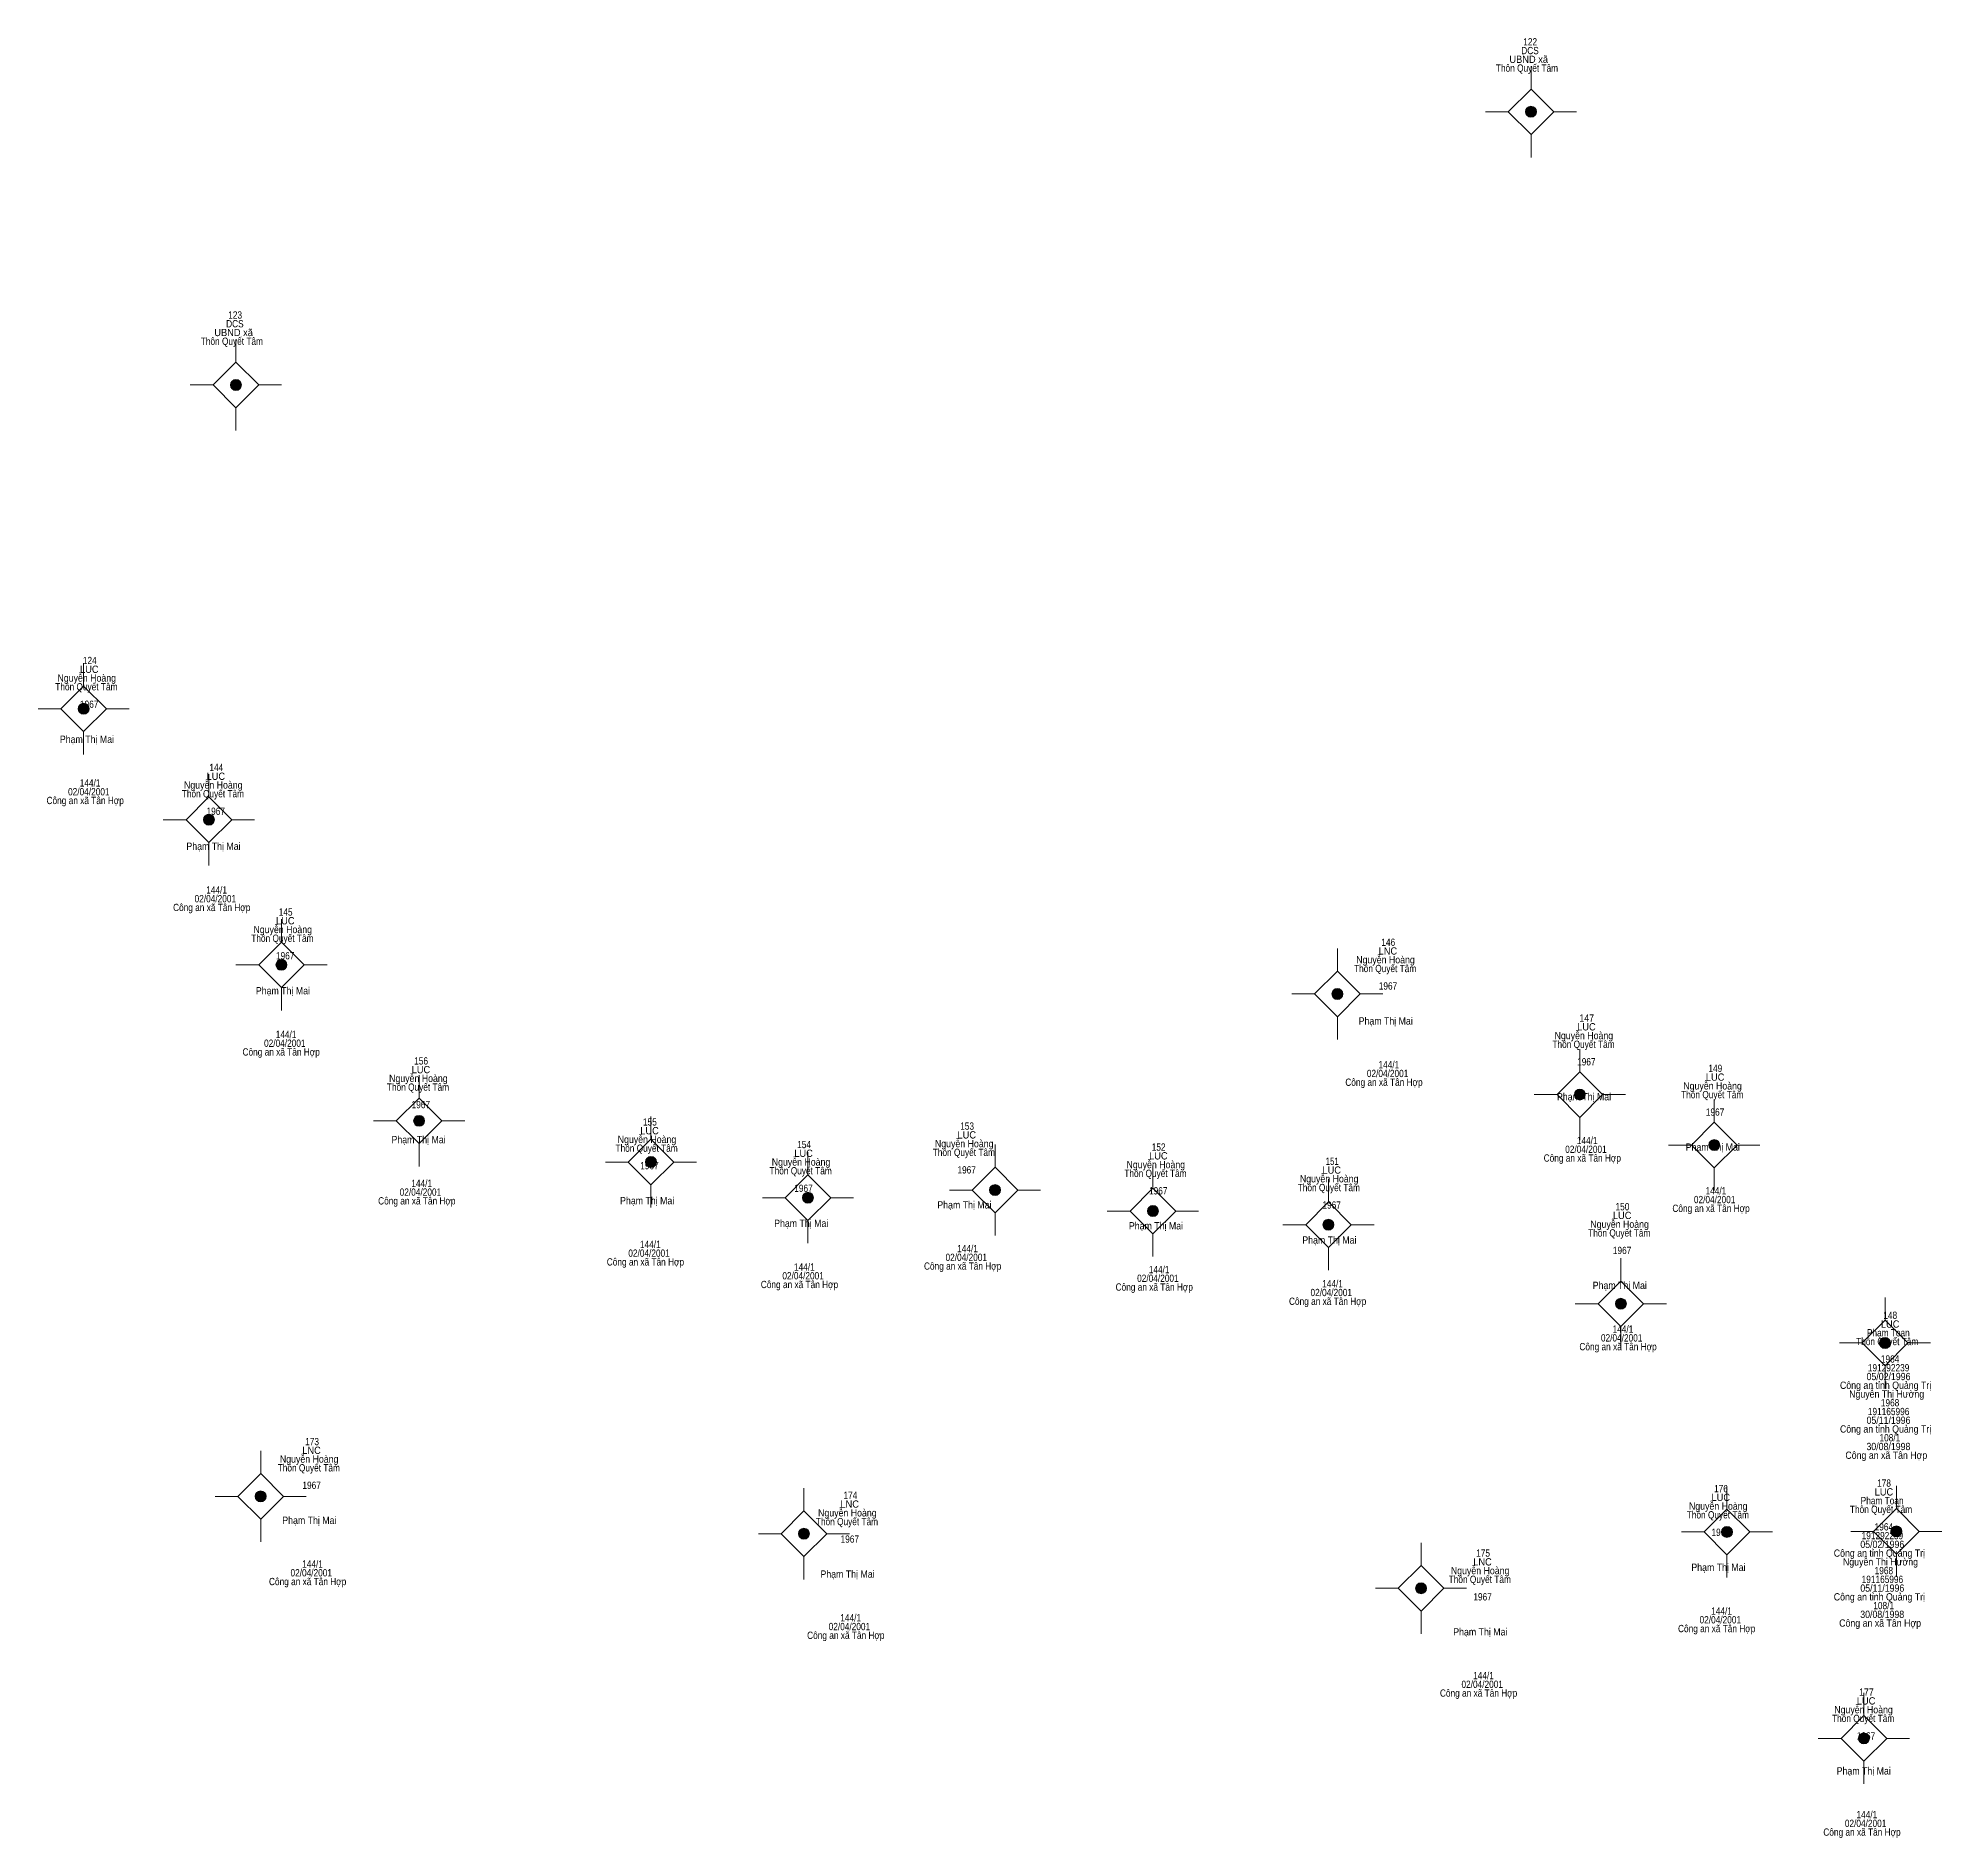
# Model space of a CAD drawing. Header units: metres. Extents: x 548452 to 551009, y 1840956 to 1844548.
# Drawn here: x 550888 to 550992.5, y 1841489 to 1841587.8 of the extents above; entities that cross this region are included whole.
import ezdxf
from ezdxf.enums import TextEntityAlignment as Align

# ---------------------------------------------------------------- set-up
doc = ezdxf.new("R2010")
doc.units = ezdxf.units.M
doc.header["$LTSCALE"] = 0.16
doc.layers.add('11', color=7, linetype='Continuous', lineweight=13)
doc.layers.add('15', color=7, linetype='Continuous')

msp = doc.modelspace()

# ---------------------------------------------------------------- hatches: boundary and pattern name
at = {"layer": '11'}
for points in [[(550970.2195, 1841583.74, 1), (550969.6195, 1841583.74, 1)], [(550899.1795, 1841568.75, 1), (550898.5795, 1841568.75, 1)], [(550890.8295, 1841550.98, 1), (550890.2295, 1841550.98, 1)], [(550897.6995, 1841544.89, 1), (550897.0995, 1841544.89, 1)], [(550901.6795, 1841536.93, 1), (550901.0795, 1841536.93, 1)], [(550959.5995, 1841535.33, 1), (550958.9995, 1841535.33, 1)], [(550972.8995, 1841529.81, 1), (550972.2995, 1841529.81, 1)], [(550909.2295, 1841528.37, 1), (550908.6295, 1841528.37, 1)], [(550980.2695, 1841527.04, 1), (550979.6695, 1841527.04, 1)], [(550921.9495, 1841526.11, 1), (550921.3495, 1841526.11, 1)], [(550930.5595, 1841524.15, 1), (550929.9595, 1841524.15, 1)], [(550940.8195, 1841524.57, 1), (550940.2195, 1841524.57, 1)], [(550949.4795, 1841523.42, 1), (550948.8795, 1841523.42, 1)], [(550959.1095, 1841522.67, 1), (550958.5095, 1841522.67, 1)], [(550975.1495, 1841518.33, 1), (550974.5495, 1841518.33, 1)], [(550989.6395, 1841516.18, 1), (550989.0395, 1841516.18, 1)], [(550900.5395, 1841507.76, 1), (550899.9395, 1841507.76, 1)], [(550980.9695, 1841505.81, 1), (550980.3695, 1841505.81, 1)], [(550990.2595, 1841505.84, 1), (550989.6595, 1841505.84, 1)], [(550930.3395, 1841505.71, 1), (550929.7395, 1841505.71, 1)], [(550964.1895, 1841502.72, 1), (550963.5895, 1841502.72, 1)], [(550988.4795, 1841494.48, 1), (550987.8795, 1841494.48, 1)]]:
    msp.add_hatch(color=256, dxfattribs=at).paths.add_polyline_path(points)

# ---------------------------------------------------------------- linework, layer by layer
for p, q in [((550969.92, 1841586.24), (550969.92, 1841584.99)), ((550968.67, 1841583.74), (550967.42, 1841583.74)), ((550972.42, 1841583.74), (550971.17, 1841583.74)), ((550969.92, 1841582.49), (550969.92, 1841581.24)), ((550898.88, 1841571.25), (550898.88, 1841570)), ((550897.63, 1841568.75), (550896.38, 1841568.75)), ((550901.38, 1841568.75), (550900.13, 1841568.75)), ((550898.88, 1841567.5), (550898.88, 1841566.25)), ((550890.53, 1841553.48), (550890.53, 1841552.23)), ((550889.28, 1841550.98), (550888.03, 1841550.98)), ((550893.03, 1841550.98), (550891.78, 1841550.98)), ((550890.53, 1841549.73), (550890.53, 1841548.48)), ((550897.4, 1841547.39), (550897.4, 1841546.14)), ((550896.15, 1841544.89), (550894.9, 1841544.89)), ((550899.9, 1841544.89), (550898.65, 1841544.89)), ((550897.4, 1841543.64), (550897.4, 1841542.39)), ((550901.38, 1841539.43), (550901.38, 1841538.18)), ((550959.3, 1841537.83), (550959.3, 1841536.58)), ((550900.13, 1841536.93), (550898.88, 1841536.93)), ((550903.88, 1841536.93), (550902.63, 1841536.93)), ((550901.38, 1841535.68), (550901.38, 1841534.43)), ((550958.05, 1841535.33), (550956.8, 1841535.33)), ((550961.8, 1841535.33), (550960.55, 1841535.33)), ((550959.3, 1841534.08), (550959.3, 1841532.83)), ((550972.6, 1841532.31), (550972.6, 1841531.06)), ((550908.93, 1841530.87), (550908.93, 1841529.62)), ((550971.35, 1841529.81), (550970.1, 1841529.81)), ((550975.1, 1841529.81), (550973.85, 1841529.81)), ((550979.97, 1841529.54), (550979.97, 1841528.29)), ((550907.68, 1841528.37), (550906.43, 1841528.37)), ((550911.43, 1841528.37), (550910.18, 1841528.37)), ((550921.65, 1841528.61), (550921.65, 1841527.36)), ((550972.6, 1841528.56), (550972.6, 1841527.31)), ((550908.93, 1841527.12), (550908.93, 1841525.87)), ((550940.52, 1841527.07), (550940.52, 1841525.82)), ((550978.72, 1841527.04), (550977.47, 1841527.04)), ((550982.47, 1841527.04), (550981.22, 1841527.04)), ((550920.4, 1841526.11), (550919.15, 1841526.11)), ((550924.15, 1841526.11), (550922.9, 1841526.11)), ((550930.26, 1841526.65), (550930.26, 1841525.4)), ((550949.18, 1841525.92), (550949.18, 1841524.67)), ((550958.81, 1841525.17), (550958.81, 1841523.92)), ((550979.97, 1841525.79), (550979.97, 1841524.54)), ((550921.65, 1841524.86), (550921.65, 1841523.61)), ((550929.01, 1841524.15), (550927.76, 1841524.15)), ((550932.76, 1841524.15), (550931.51, 1841524.15)), ((550939.27, 1841524.57), (550938.02, 1841524.57)), ((550943.02, 1841524.57), (550941.77, 1841524.57)), ((550930.26, 1841522.9), (550930.26, 1841521.65)), ((550940.52, 1841523.32), (550940.52, 1841522.07)), ((550947.93, 1841523.42), (550946.68, 1841523.42)), ((550951.68, 1841523.42), (550950.43, 1841523.42)), ((550949.18, 1841522.17), (550949.18, 1841520.92)), ((550957.56, 1841522.67), (550956.31, 1841522.67)), ((550961.31, 1841522.67), (550960.06, 1841522.67)), ((550958.81, 1841521.42), (550958.81, 1841520.17)), ((550974.85, 1841520.83), (550974.85, 1841519.58)), ((550989.34, 1841518.68), (550989.34, 1841517.43)), ((550973.6, 1841518.33), (550972.35, 1841518.33)), ((550977.35, 1841518.33), (550976.1, 1841518.33)), ((550974.85, 1841517.08), (550974.85, 1841515.83)), ((550988.09, 1841516.18), (550986.84, 1841516.18)), ((550991.84, 1841516.18), (550990.59, 1841516.18)), ((550989.34, 1841514.93), (550989.34, 1841513.68)), ((550900.24, 1841510.26), (550900.24, 1841509.01)), ((550930.04, 1841508.21), (550930.04, 1841506.96)), ((550980.67, 1841508.31), (550980.67, 1841507.06)), ((550989.96, 1841508.34), (550989.96, 1841507.09)), ((550898.99, 1841507.76), (550897.74, 1841507.76)), ((550902.74, 1841507.76), (550901.49, 1841507.76)), ((550900.24, 1841506.51), (550900.24, 1841505.26)), ((550928.79, 1841505.71), (550927.54, 1841505.71)), ((550932.54, 1841505.71), (550931.29, 1841505.71)), ((550963.89, 1841505.22), (550963.89, 1841503.97)), ((550979.42, 1841505.81), (550978.17, 1841505.81)), ((550983.17, 1841505.81), (550981.92, 1841505.81)), ((550988.71, 1841505.84), (550987.46, 1841505.84)), ((550992.46, 1841505.84), (550991.21, 1841505.84)), ((550930.04, 1841504.46), (550930.04, 1841503.21)), ((550980.67, 1841504.56), (550980.67, 1841503.31)), ((550989.96, 1841504.59), (550989.96, 1841503.34)), ((550962.64, 1841502.72), (550961.39, 1841502.72)), ((550966.39, 1841502.72), (550965.14, 1841502.72)), ((550963.89, 1841501.47), (550963.89, 1841500.22)), ((550988.18, 1841496.98), (550988.18, 1841495.73)), ((550986.93, 1841494.48), (550985.68, 1841494.48)), ((550990.68, 1841494.48), (550989.43, 1841494.48)), ((550988.18, 1841493.23), (550988.18, 1841491.98))]:
    msp.add_line(p, q, dxfattribs=at)
for points in [[(550969.92, 1841584.99), (550968.67, 1841583.74), (550969.92, 1841582.49), (550971.17, 1841583.74)], [(550898.88, 1841570), (550897.63, 1841568.75), (550898.88, 1841567.5), (550900.13, 1841568.75)], [(550890.53, 1841552.23), (550889.28, 1841550.98), (550890.53, 1841549.73), (550891.78, 1841550.98)], [(550897.4, 1841546.14), (550896.15, 1841544.89), (550897.4, 1841543.64), (550898.65, 1841544.89)], [(550901.38, 1841538.18), (550900.13, 1841536.93), (550901.38, 1841535.68), (550902.63, 1841536.93)], [(550959.3, 1841536.58), (550958.05, 1841535.33), (550959.3, 1841534.08), (550960.55, 1841535.33)], [(550972.6, 1841531.06), (550971.35, 1841529.81), (550972.6, 1841528.56), (550973.85, 1841529.81)], [(550908.93, 1841529.62), (550907.68, 1841528.37), (550908.93, 1841527.12), (550910.18, 1841528.37)], [(550979.97, 1841528.29), (550978.72, 1841527.04), (550979.97, 1841525.79), (550981.22, 1841527.04)], [(550921.65, 1841527.36), (550920.4, 1841526.11), (550921.65, 1841524.86), (550922.9, 1841526.11)], [(550930.26, 1841525.4), (550929.01, 1841524.15), (550930.26, 1841522.9), (550931.51, 1841524.15)], [(550940.52, 1841525.82), (550939.27, 1841524.57), (550940.52, 1841523.32), (550941.77, 1841524.57)], [(550949.18, 1841524.67), (550947.93, 1841523.42), (550949.18, 1841522.17), (550950.43, 1841523.42)], [(550958.81, 1841523.92), (550957.56, 1841522.67), (550958.81, 1841521.42), (550960.06, 1841522.67)], [(550974.85, 1841519.58), (550973.6, 1841518.33), (550974.85, 1841517.08), (550976.1, 1841518.33)], [(550989.34, 1841517.43), (550988.09, 1841516.18), (550989.34, 1841514.93), (550990.59, 1841516.18)], [(550900.24, 1841509.01), (550898.99, 1841507.76), (550900.24, 1841506.51), (550901.49, 1841507.76)], [(550930.04, 1841506.96), (550928.79, 1841505.71), (550930.04, 1841504.46), (550931.29, 1841505.71)], [(550980.67, 1841507.06), (550979.42, 1841505.81), (550980.67, 1841504.56), (550981.92, 1841505.81)], [(550989.96, 1841507.09), (550988.71, 1841505.84), (550989.96, 1841504.59), (550991.21, 1841505.84)], [(550963.89, 1841503.97), (550962.64, 1841502.72), (550963.89, 1841501.47), (550965.14, 1841502.72)], [(550988.18, 1841495.73), (550986.93, 1841494.48), (550988.18, 1841493.23), (550989.43, 1841494.48)]]:
    msp.add_lwpolyline(points, close=True, dxfattribs=at)
for centre in [(550969.9195, 1841583.74), (550898.8795, 1841568.75), (550890.5295, 1841550.98), (550897.3995, 1841544.89), (550901.3795, 1841536.93), (550959.2995, 1841535.33), (550972.5995, 1841529.81), (550908.9295, 1841528.37), (550979.9695, 1841527.04), (550921.6495, 1841526.11), (550930.2595, 1841524.15), (550940.5195, 1841524.57), (550949.1795, 1841523.42), (550958.8095, 1841522.67), (550974.8495, 1841518.33), (550989.3395, 1841516.18), (550900.2395, 1841507.76), (550980.6695, 1841505.81), (550989.9595, 1841505.84), (550930.0395, 1841505.71), (550963.8895, 1841502.72), (550988.1795, 1841494.48)]:
    msp.add_circle(centre, 0.3, dxfattribs=at)

# ---------------------------------------------------------------- texts
at = {"layer": '15'}
for s, width, p in [('122', 0.85, (550969.875, 1841587.38)), ('UBND xã', 0.95, (550969.795, 1841586.42)), ('DCS', 0.85, (550969.865, 1841586.9)), ('Thôn Quyết Tâm', 0.85, (550969.7, 1841585.94)), ('DCS', 0.85, (550898.825, 1841571.91)), ('123', 0.85, (550898.84, 1841572.39)), ('Thôn Quyết Tâm', 0.85, (550898.66, 1841570.95)), ('UBND xã', 0.95, (550898.755, 1841571.43)), ('LUC', 0.95, (550890.84, 1841552.95)), ('124', 0.85, (550890.865, 1841553.43)), ('Thôn Quyết Tâm', 0.85, (550890.68, 1841551.99)), ('Nguyễn Hoàng', 0.9, (550890.7, 1841552.47)), ('1967', 0.85, (550890.835, 1841551.03)), ('Phạm Thị Mai', 0.9, (550890.71, 1841549.11)), ('144', 0.85, (550897.805, 1841547.56)), (' 144/1', 0.85, (550890.82, 1841546.71)), ('Nguyễn Hoàng', 0.9, (550897.64, 1841546.6)), ('LUC', 0.95, (550897.78, 1841547.08)), (' Công an xã Tân Hợp ', 0.85, (550890.615, 1841545.75)), (' 02/04/2001', 0.85, (550890.75, 1841546.23)), ('Thôn Quyết Tâm', 0.85, (550897.62, 1841546.12)), ('1967', 0.85, (550897.775, 1841545.16)), ('Phạm Thị Mai', 0.9, (550897.65, 1841543.24)), (' 02/04/2001', 0.85, (550897.69, 1841540.36)), (' 144/1', 0.85, (550897.76, 1841540.84)), (' Công an xã Tân Hợp ', 0.85, (550897.555, 1841539.88)), ('LUC', 0.95, (550901.59, 1841539.15)), ('145', 0.85, (550901.61, 1841539.63)), ('Thôn Quyết Tâm', 0.85, (550901.43, 1841538.19)), ('Nguyễn Hoàng', 0.9, (550901.45, 1841538.67)), ('1967', 0.85, (550901.585, 1841537.23)), ('Nguyễn Hoàng', 0.9, (550961.94, 1841537.01)), ('LNC', 0.95, (550962.07, 1841537.49)), ('146', 0.85, (550962.09, 1841537.97)), ('Thôn Quyết Tâm', 0.85, (550961.92, 1841536.53)), ('Phạm Thị Mai', 0.9, (550901.46, 1841535.31)), ('1967', 0.85, (550962.075, 1841535.57)), (' 144/1', 0.85, (550901.57, 1841532.91)), ('Phạm Thị Mai', 0.9, (550961.95, 1841533.65)), ('Nguyễn Hoàng', 0.9, (550972.82, 1841532.85)), ('LUC', 0.95, (550972.96, 1841533.33)), ('147', 0.9, (550972.975, 1841533.81)), (' Công an xã Tân Hợp ', 0.85, (550901.365, 1841531.95)), (' 02/04/2001', 0.85, (550901.5, 1841532.43)), ('Thôn Quyết Tâm', 0.85, (550972.8, 1841532.37)), ('LUC', 0.95, (550909.03, 1841530.98)), ('156', 0.85, (550909.04, 1841531.46)), (' 02/04/2001', 0.85, (550961.99, 1841530.77)), (' 144/1', 0.85, (550962.06, 1841531.25)), ('1967', 0.85, (550972.955, 1841531.41)), ('149', 0.85, (550980.03, 1841531.05)), ('Thôn Quyết Tâm', 0.85, (550908.87, 1841530.02)), ('Nguyễn Hoàng', 0.9, (550908.89, 1841530.5)), (' Công an xã Tân Hợp ', 0.85, (550961.855, 1841530.29)), ('Nguyễn Hoàng', 0.9, (550979.88, 1841530.09)), ('LUC', 0.95, (550980.02, 1841530.57)), ('1967', 0.85, (550909.025, 1841529.06)), ('Phạm Thị Mai', 0.9, (550972.83, 1841529.49)), ('Thôn Quyết Tâm', 0.85, (550979.86, 1841529.61)), ('LUC', 0.95, (550921.57, 1841527.63)), ('155', 0.85, (550921.59, 1841528.11)), ('153', 0.85, (550938.99, 1841527.88)), ('1967', 0.85, (550980.015, 1841528.65)), ('Phạm Thị Mai', 0.9, (550908.9, 1841527.14)), ('Thôn Quyết Tâm', 0.85, (550921.41, 1841526.67)), ('Nguyễn Hoàng', 0.9, (550921.43, 1841527.15)), ('154', 0.85, (550930.045, 1841526.87)), ('Nguyễn Hoàng', 0.9, (550938.83, 1841526.92)), ('LUC', 0.95, (550938.97, 1841527.4)), ('152', 0.85, (550949.495, 1841526.73)), (' 02/04/2001', 0.85, (550972.87, 1841526.61)), (' 144/1', 0.85, (550972.94, 1841527.09)), ('Phạm Thị Mai', 0.9, (550979.89, 1841526.73)), ('1967', 0.85, (550921.565, 1841525.71)), ('Nguyễn Hoàng', 0.9, (550929.88, 1841525.91)), ('LUC', 0.95, (550930.02, 1841526.39)), ('Thôn Quyết Tâm', 0.85, (550938.81, 1841526.44)), ('Nguyễn Hoàng', 0.9, (550949.34, 1841525.77)), ('LUC', 0.95, (550949.48, 1841526.25)), ('151', 0.8, (550959.015, 1841525.95)), (' Công an xã Tân Hợp ', 0.85, (550972.735, 1841526.13)), (' 144/1', 0.85, (550909.01, 1841524.74)), ('Thôn Quyết Tâm', 0.85, (550929.86, 1841525.43)), ('1967', 0.85, (550938.965, 1841525.48)), ('Thôn Quyết Tâm', 0.85, (550949.32, 1841525.29)), ('Thôn Quyết Tâm', 0.85, (550958.83, 1841524.51)), ('Nguyễn Hoàng', 0.9, (550958.85, 1841524.99)), ('LUC', 0.95, (550958.99, 1841525.47)), (' Công an xã Tân Hợp ', 0.85, (550908.805, 1841523.78)), (' 02/04/2001', 0.85, (550908.94, 1841524.26)), ('Phạm Thị Mai', 0.9, (550921.44, 1841523.79)), ('1967', 0.85, (550930.015, 1841524.47)), ('Phạm Thị Mai', 0.9, (550938.84, 1841523.56)), ('1967', 0.85, (550949.475, 1841524.33)), ('1967', 0.85, (550958.985, 1841523.55)), ('150', 0.85, (550974.935, 1841523.46)), (' 02/04/2001', 0.85, (550979.93, 1841523.85)), (' 144/1', 0.85, (550980, 1841524.33)), ('Phạm Thị Mai', 0.9, (550929.89, 1841522.55)), ('Phạm Thị Mai', 0.9, (550949.35, 1841522.41)), ('Nguyễn Hoàng', 0.9, (550974.78, 1841522.5)), ('LUC', 0.95, (550974.92, 1841522.98)), (' Công an xã Tân Hợp ', 0.85, (550979.795, 1841523.37)), (' 144/1', 0.85, (550921.55, 1841521.39)), ('Phạm Thị Mai', 0.9, (550958.86, 1841521.63)), ('Thôn Quyết Tâm', 0.85, (550974.76, 1841522.02)), (' Công an xã Tân Hợp ', 0.85, (550921.345, 1841520.43)), (' 02/04/2001', 0.85, (550921.48, 1841520.91)), (' 02/04/2001', 0.85, (550938.88, 1841520.68)), (' 144/1', 0.85, (550938.95, 1841521.16)), ('1967', 0.85, (550974.915, 1841521.06)), (' 02/04/2001', 0.85, (550929.93, 1841519.67)), (' 144/1', 0.85, (550930, 1841520.15)), (' Công an xã Tân Hợp ', 0.85, (550938.745, 1841520.2)), (' 02/04/2001', 0.85, (550949.39, 1841519.53)), (' 144/1', 0.85, (550949.46, 1841520.01)), (' Công an xã Tân Hợp ', 0.85, (550929.795, 1841519.19)), (' Công an xã Tân Hợp ', 0.85, (550949.255, 1841519.05)), (' Công an xã Tân Hợp ', 0.85, (550958.765, 1841518.27)), (' 02/04/2001', 0.85, (550958.9, 1841518.75)), (' 144/1', 0.85, (550958.97, 1841519.23)), ('Phạm Thị Mai', 0.9, (550974.79, 1841519.14)), ('148', 0.85, (550989.625, 1841517.5)), (' 02/04/2001', 0.85, (550974.83, 1841516.26)), (' 144/1', 0.85, (550974.9, 1841516.74)), ('Phạm Toan', 0.85, (550989.52, 1841516.54)), ('LUC', 0.95, (550989.62, 1841517.02)), (' Công an xã Tân Hợp ', 0.85, (550974.695, 1841515.78)), ('Thôn Quyết Tâm', 0.85, (550989.46, 1841516.06)), ('1964', 0.85, (550989.615, 1841515.1)), ('05/02/1996', 0.9, (550989.53, 1841514.14)), ('191292239', 0.85, (550989.535, 1841514.62)), ('Công an tỉnh Quảng Trị', 0.9, (550989.37, 1841513.66)), ('Nguyễn Thị Hường', 0.9, (550989.43, 1841513.18)), ('191165996', 0.85, (550989.535, 1841512.22)), ('1968', 0.85, (550989.615, 1841512.7)), ('Công an tỉnh Quảng Trị', 0.9, (550989.37, 1841511.26)), ('05/11/1996', 0.9, (550989.53, 1841511.74)), ('LNC', 0.95, (550903.03, 1841510.09)), ('173', 0.85, (550903.06, 1841510.57)), ('30/08/1998', 0.9, (550989.525, 1841510.3)), ('108/1', 0.85, (550989.605, 1841510.78)), ('Thôn Quyết Tâm', 0.85, (550902.88, 1841509.13)), ('Nguyễn Hoàng', 0.9, (550902.9, 1841509.61)), ('Công an xã Tân Hợp', 0.9, (550989.41, 1841509.82)), ('1967', 0.85, (550903.035, 1841508.17)), ('176', 0.85, (550980.34, 1841507.99)), ('LUC', 0.95, (550989.28, 1841507.81)), ('178', 0.85, (550989.285, 1841508.29)), ('Nguyễn Hoàng', 0.9, (550932.42, 1841506.66)), ('LNC', 0.95, (550932.55, 1841507.14)), ('174', 0.85, (550932.585, 1841507.62)), ('Nguyễn Hoàng', 0.9, (550980.19, 1841507.03)), ('LUC', 0.95, (550980.33, 1841507.51)), ('Thôn Quyết Tâm', 0.85, (550989.12, 1841506.85)), ('Phạm Toan', 0.85, (550989.18, 1841507.33)), ('Phạm Thị Mai', 0.9, (550902.91, 1841506.25)), ('Thôn Quyết Tâm', 0.85, (550932.4, 1841506.18)), ('Thôn Quyết Tâm', 0.85, (550980.17, 1841506.55)), ('1964', 0.85, (550989.275, 1841505.89)), ('1967', 0.85, (550932.555, 1841505.22)), ('1967', 0.85, (550980.325, 1841505.59)), ('05/02/1996', 0.9, (550989.19, 1841504.93)), ('191292239', 0.85, (550989.195, 1841505.41)), (' 144/1', 0.85, (550903.02, 1841503.85)), ('LNC', 0.95, (550967.26, 1841503.97)), ('175', 0.85, (550967.29, 1841504.45)), ('Phạm Thị Mai', 0.9, (550980.2, 1841503.67)), ('Công an tỉnh Quảng Trị', 0.9, (550989.03, 1841504.45)), ('Nguyễn Thị Hường', 0.9, (550989.09, 1841503.97)), (' Công an xã Tân Hợp ', 0.85, (550902.815, 1841502.89)), (' 02/04/2001', 0.85, (550902.95, 1841503.37)), ('Phạm Thị Mai', 0.9, (550932.43, 1841503.3)), ('Thôn Quyết Tâm', 0.85, (550967.11, 1841503.01)), ('Nguyễn Hoàng', 0.9, (550967.13, 1841503.49)), ('191165996', 0.85, (550989.195, 1841503.01)), ('1968', 0.85, (550989.275, 1841503.49)), ('1967', 0.85, (550967.265, 1841502.05)), ('Công an tỉnh Quảng Trị', 0.9, (550989.03, 1841502.05)), ('05/11/1996', 0.9, (550989.19, 1841502.53)), ('108/1', 0.85, (550989.265, 1841501.57)), (' 144/1', 0.85, (550932.54, 1841500.9)), (' 02/04/2001', 0.85, (550980.24, 1841500.79)), (' 144/1', 0.85, (550980.31, 1841501.27)), ('Công an xã Tân Hợp', 0.9, (550989.07, 1841500.61)), ('30/08/1998', 0.9, (550989.185, 1841501.09)), (' Công an xã Tân Hợp ', 0.85, (550932.335, 1841499.94)), (' 02/04/2001', 0.85, (550932.47, 1841500.42)), ('Phạm Thị Mai', 0.9, (550967.14, 1841500.13)), (' Công an xã Tân Hợp ', 0.85, (550980.105, 1841500.31)), (' 144/1', 0.85, (550967.25, 1841497.73)), (' Công an xã Tân Hợp ', 0.85, (550967.045, 1841496.77)), (' 02/04/2001', 0.85, (550967.18, 1841497.25)), ('LUC', 0.95, (550988.3, 1841496.34)), ('177', 0.9, (550988.315, 1841496.82)), ('Thôn Quyết Tâm', 0.85, (550988.14, 1841495.38)), ('Nguyễn Hoàng', 0.9, (550988.16, 1841495.86)), ('1967', 0.85, (550988.295, 1841494.42)), ('Phạm Thị Mai', 0.9, (550988.17, 1841492.5)), (' 144/1', 0.85, (550988.28, 1841490.1)), (' Công an xã Tân Hợp ', 0.85, (550988.075, 1841489.14)), (' 02/04/2001', 0.85, (550988.21, 1841489.62))]:
    msp.add_text(s, height=0.4, dxfattribs=dict(at, width=width)).set_placement(p, align=Align.CENTER)

doc.saveas('drawing.dxf')
